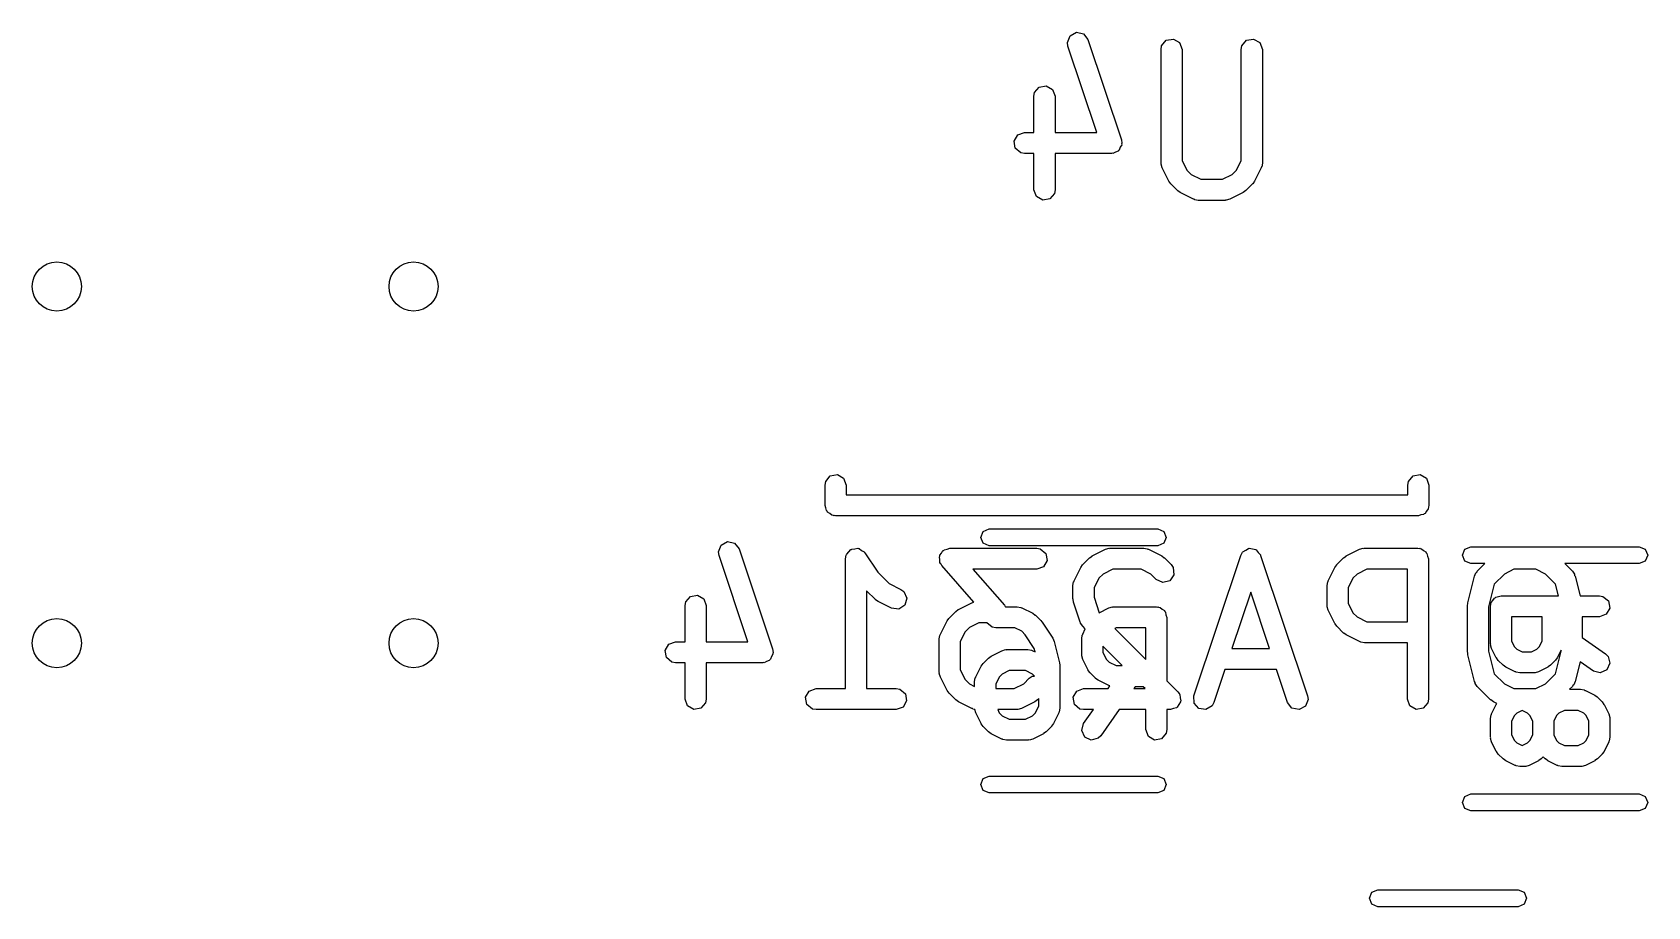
# Model space of a CAD drawing. Extents: x 1.69 to 4.61, y -2.76 to -1.24.
# Drawn here: x 1.6931 to 2.146, y -2.4489 to -2.2037 of the extents above; entities that cross this region are included whole.
import ezdxf

# ---------------------------------------------------------------- set-up
doc = ezdxf.new("R2010")
doc.units = 0
doc.header["$MEASUREMENT"] = 0
doc.layers.add('BLACK', color=7, linetype='CONTINUOUS')

msp = doc.modelspace()

# ---------------------------------------------------------------- linework, layer by layer
at = {"layer": 'BLACK', "linetype": 'CONTINUOUS'}
for p, q in [((1.9833, -2.20658), (1.98404, -2.2047)), ((1.98404, -2.2047), (1.98582, -2.20374)), ((1.98582, -2.20374), (1.9878, -2.20415)), ((1.9878, -2.20415), (1.98905, -2.20573)), ((1.98345, -2.2076), (1.9833, -2.20658)), ((1.99153, -2.23183), (1.98345, -2.2076)), ((1.98905, -2.20573), (1.99843, -2.23385)), ((2.00955, -2.20854), (2.00972, -2.20753)), ((2.00955, -2.24041), (2.00955, -2.20854)), ((2.00972, -2.20753), (2.01102, -2.20598)), ((2.01102, -2.20598), (2.01301, -2.20563)), ((2.01301, -2.20563), (2.01476, -2.20664)), ((2.01476, -2.20664), (2.01545, -2.20854)), ((2.01545, -2.20854), (2.01545, -2.23971)), ((2.03204, -2.20854), (2.03222, -2.20753)), ((2.03204, -2.23971), (2.03204, -2.20854)), ((2.03222, -2.20753), (2.03352, -2.20598)), ((2.03352, -2.20598), (2.03551, -2.20563)), ((2.03551, -2.20563), (2.03726, -2.20664)), ((2.03726, -2.20664), (2.03795, -2.20854)), ((2.03795, -2.20854), (2.03795, -2.24041)), ((1.9754, -2.2191), (1.97739, -2.21875)), ((1.97739, -2.21875), (1.97914, -2.21976)), ((1.97393, -2.22166), (1.9741, -2.22065)), ((1.97393, -2.23183), (1.97393, -2.22166)), ((1.9741, -2.22065), (1.9754, -2.2191)), ((1.97914, -2.21976), (1.97983, -2.22166)), ((1.97983, -2.22166), (1.97983, -2.23183)), ((1.96835, -2.23427), (1.96936, -2.23252)), ((1.96936, -2.23252), (1.97125, -2.23183)), ((1.97125, -2.23183), (1.97393, -2.23183)), ((1.97983, -2.23183), (1.99153, -2.23183)), ((1.9687, -2.23626), (1.96835, -2.23427)), ((1.97024, -2.23756), (1.9687, -2.23626)), ((1.99752, -2.23704), (1.99677, -2.23732)), ((1.99764, -2.23685), (1.99752, -2.23704)), ((1.99784, -2.23674), (1.99764, -2.23685)), ((1.99813, -2.23599), (1.99784, -2.23674)), ((1.99853, -2.2353), (1.99813, -2.23599)), ((1.99843, -2.23385), (1.99858, -2.23486)), ((1.99858, -2.23486), (1.99849, -2.23507)), ((1.99849, -2.23507), (1.99853, -2.2353)), ((1.97125, -2.23774), (1.97024, -2.23756)), ((1.97393, -2.23774), (1.97125, -2.23774)), ((1.97393, -2.24791), (1.97393, -2.23774)), ((1.99563, -2.23774), (1.97983, -2.23774)), ((1.97983, -2.23774), (1.97983, -2.24791)), ((1.99584, -2.23766), (1.99563, -2.23774)), ((1.99606, -2.2377), (1.99584, -2.23766)), ((1.99677, -2.23732), (1.99606, -2.2377)), ((2.00961, -2.24057), (2.00955, -2.24041)), ((2.00957, -2.24074), (2.00961, -2.24057)), ((2.00986, -2.24173), (2.00957, -2.24074)), ((2.01545, -2.23971), (2.0168, -2.24241)), ((2.03069, -2.24241), (2.03204, -2.23971)), ((2.03766, -2.24155), (2.03764, -2.24173)), ((2.03777, -2.24142), (2.03766, -2.24155)), ((2.03795, -2.24041), (2.03777, -2.24142)), ((2.01173, -2.24548), (2.00986, -2.24173)), ((2.01178, -2.24552), (2.01173, -2.24548)), ((2.01229, -2.24624), (2.01178, -2.24552)), ((2.01416, -2.24812), (2.01229, -2.24624)), ((2.0168, -2.24241), (2.018, -2.2436)), ((2.018, -2.2436), (2.0207, -2.24495)), ((2.0207, -2.24495), (2.0268, -2.24495)), ((2.0268, -2.24495), (2.0295, -2.2436)), ((2.0295, -2.2436), (2.03069, -2.24241)), ((2.03521, -2.24624), (2.03333, -2.24812)), ((2.03524, -2.24619), (2.03521, -2.24624)), ((2.03576, -2.24548), (2.03524, -2.24619)), ((2.03764, -2.24173), (2.03576, -2.24548)), ((1.97462, -2.2498), (1.97393, -2.24791)), ((1.97637, -2.25081), (1.97462, -2.2498)), ((1.97835, -2.25046), (1.97637, -2.25081)), ((1.97965, -2.24892), (1.97835, -2.25046)), ((1.97983, -2.24791), (1.97965, -2.24892)), ((2.01422, -2.24815), (2.01416, -2.24812)), ((2.01493, -2.24867), (2.01422, -2.24815)), ((2.01868, -2.25055), (2.01493, -2.24867)), ((2.01885, -2.25057), (2.01868, -2.25055)), ((2.01899, -2.25068), (2.01885, -2.25057)), ((2.02, -2.25086), (2.01899, -2.25068)), ((2.02882, -2.25055), (2.02783, -2.25084)), ((2.03257, -2.24867), (2.02882, -2.25055)), ((2.03261, -2.24863), (2.03257, -2.24867)), ((2.03333, -2.24812), (2.03261, -2.24863)), ((2.0275, -2.25086), (2.02, -2.25086)), ((2.02766, -2.2508), (2.0275, -2.25086)), ((2.02783, -2.25084), (2.02766, -2.2508)), ((1.91683, -2.32811), (1.91882, -2.32776)), ((1.91882, -2.32776), (1.92057, -2.32877)), ((2.08022, -2.32811), (2.08221, -2.32776)), ((2.08221, -2.32776), (2.08395, -2.32877)), ((1.91535, -2.33067), (1.91553, -2.32966)), ((1.91535, -2.33638), (1.91535, -2.33067)), ((1.91553, -2.32966), (1.91683, -2.32811)), ((1.92057, -2.32877), (1.92126, -2.33067)), ((1.92126, -2.33067), (1.92126, -2.33343)), ((2.07874, -2.33067), (2.07892, -2.32966)), ((2.07874, -2.33343), (2.07874, -2.33067)), ((2.07892, -2.32966), (2.08022, -2.32811)), ((2.08395, -2.32877), (2.08465, -2.33067)), ((2.08465, -2.33067), (2.08465, -2.33638)), ((1.91562, -2.3371), (1.91535, -2.33638)), ((1.92126, -2.33343), (2.07874, -2.33343)), ((2.08465, -2.33638), (2.08458, -2.33676)), ((2.08458, -2.33676), (2.0846, -2.33689)), ((1.91575, -2.33785), (1.91562, -2.3371)), ((1.91595, -2.33803), (1.91575, -2.33785)), ((1.91605, -2.33828), (1.91595, -2.33803)), ((1.91671, -2.33866), (1.91605, -2.33828)), ((1.9173, -2.33915), (1.91671, -2.33866)), ((1.91768, -2.33922), (1.9173, -2.33915)), ((1.91779, -2.33929), (1.91768, -2.33922)), ((1.91792, -2.33926), (1.91779, -2.33929)), ((1.91831, -2.33933), (1.91792, -2.33926)), ((2.08169, -2.33933), (1.91831, -2.33933)), ((2.08241, -2.33907), (2.08169, -2.33933)), ((2.08317, -2.33894), (2.08241, -2.33907)), ((2.08334, -2.33873), (2.08317, -2.33894)), ((2.08359, -2.33864), (2.08334, -2.33873)), ((2.08397, -2.33798), (2.08359, -2.33864)), ((2.08447, -2.33739), (2.08397, -2.33798)), ((2.08454, -2.337), (2.08447, -2.33739)), ((2.0846, -2.33689), (2.08454, -2.337)), ((1.95902, -2.34535), (1.95971, -2.34368)), ((1.95971, -2.34702), (1.95902, -2.34535)), ((1.95971, -2.34368), (1.96138, -2.34299)), ((1.96138, -2.34299), (2.00862, -2.34299)), ((2.00862, -2.34299), (2.01029, -2.34368)), ((2.01029, -2.34368), (2.01098, -2.34535)), ((2.01098, -2.34535), (2.01029, -2.34702)), ((1.8855, -2.34938), (1.88624, -2.3475)), ((1.88565, -2.35039), (1.8855, -2.34938)), ((1.89373, -2.37463), (1.88565, -2.35039)), ((1.88624, -2.3475), (1.88802, -2.34654)), ((1.88802, -2.34654), (1.89, -2.34694)), ((1.89, -2.34694), (1.89125, -2.34852)), ((1.89125, -2.34852), (1.90063, -2.37664)), ((1.92112, -2.35133), (1.9213, -2.35032)), ((1.9213, -2.35032), (1.92141, -2.35019)), ((1.92141, -2.35019), (1.92143, -2.35002)), ((1.92143, -2.35002), (1.92204, -2.34943)), ((1.92204, -2.34943), (1.9226, -2.34877)), ((1.9226, -2.34877), (1.92276, -2.34874)), ((1.92276, -2.34874), (1.92289, -2.34863)), ((1.92289, -2.34863), (1.92374, -2.34857)), ((1.92374, -2.34857), (1.92458, -2.34842)), ((1.92458, -2.34842), (1.92473, -2.34851)), ((1.92473, -2.34851), (1.9249, -2.3485)), ((1.9249, -2.3485), (1.92559, -2.349)), ((1.92559, -2.349), (1.92633, -2.34943)), ((1.92633, -2.34943), (1.92639, -2.34959)), ((1.92639, -2.34959), (1.92653, -2.34969)), ((1.92653, -2.34969), (1.93012, -2.35507)), ((1.94752, -2.35038), (1.94802, -2.34976)), ((1.94753, -2.35061), (1.94752, -2.35038)), ((1.94802, -2.34976), (1.94842, -2.34907)), ((1.94842, -2.34907), (1.94864, -2.34899)), ((1.94864, -2.34899), (1.94879, -2.34881)), ((1.94879, -2.34881), (1.94957, -2.34865)), ((1.94957, -2.34865), (1.95032, -2.34838)), ((1.95032, -2.34838), (1.97469, -2.34838)), ((1.96138, -2.34772), (1.95971, -2.34702)), ((2.00862, -2.34772), (1.96138, -2.34772)), ((1.97469, -2.34838), (1.9757, -2.34856)), ((1.9757, -2.34856), (1.97725, -2.34986)), ((1.97725, -2.34986), (1.9776, -2.35184)), ((1.99024, -2.35057), (1.99399, -2.34869)), ((1.99399, -2.34869), (1.99498, -2.3484)), ((1.99498, -2.3484), (1.99515, -2.34844)), ((1.99515, -2.34844), (1.99531, -2.34838)), ((1.99531, -2.34838), (2.00469, -2.34838)), ((2.00469, -2.34838), (2.0057, -2.34856)), ((2.0057, -2.34856), (2.00583, -2.34867)), ((2.00583, -2.34867), (2.00601, -2.34869)), ((2.00601, -2.34869), (2.00976, -2.35057)), ((2.01029, -2.34702), (2.00862, -2.34772)), ((2.01876, -2.38977), (2.03188, -2.3504)), ((2.03188, -2.3504), (2.03237, -2.3495)), ((2.03237, -2.3495), (2.03244, -2.34945)), ((2.03244, -2.34945), (2.03247, -2.34937)), ((2.03247, -2.34937), (2.0333, -2.34893)), ((2.0333, -2.34893), (2.03409, -2.34844)), ((2.03409, -2.34844), (2.03418, -2.34845)), ((2.03418, -2.34845), (2.03425, -2.34841)), ((2.03425, -2.34841), (2.03517, -2.3486)), ((2.03517, -2.3486), (2.03609, -2.34873)), ((2.03609, -2.34873), (2.03615, -2.3488)), ((2.03615, -2.3488), (2.03623, -2.34882)), ((2.03623, -2.34882), (2.03681, -2.34955)), ((2.03681, -2.34955), (2.03743, -2.35025)), ((2.03743, -2.35025), (2.03743, -2.35033)), ((2.03743, -2.35033), (2.03748, -2.3504)), ((2.03748, -2.3504), (2.05061, -2.38977)), ((2.06148, -2.35057), (2.06523, -2.34869)), ((2.06523, -2.34869), (2.06622, -2.3484)), ((2.06622, -2.3484), (2.06639, -2.34844)), ((2.06639, -2.34844), (2.06655, -2.34838)), ((2.06655, -2.34838), (2.08155, -2.34838)), ((2.08155, -2.34838), (2.08194, -2.34845)), ((2.08194, -2.34845), (2.08207, -2.34842)), ((2.08207, -2.34842), (2.08218, -2.34849)), ((2.08218, -2.34849), (2.08256, -2.34856)), ((2.08256, -2.34856), (2.08315, -2.34905)), ((2.08315, -2.34905), (2.08381, -2.34943)), ((2.08381, -2.34943), (2.08391, -2.34968)), ((2.08391, -2.34968), (2.08411, -2.34986)), ((2.08411, -2.34986), (2.08424, -2.35061)), ((2.09402, -2.35035), (2.09471, -2.34868)), ((2.09471, -2.35202), (2.09402, -2.35035)), ((2.09471, -2.34868), (2.09638, -2.34799)), ((2.09638, -2.34799), (2.14362, -2.34799)), ((2.14362, -2.34799), (2.14529, -2.34868)), ((2.14529, -2.34868), (2.14598, -2.35035)), ((2.14598, -2.35035), (2.14529, -2.35202)), ((1.92112, -2.38775), (1.92112, -2.35133)), ((1.94741, -2.35082), (1.94753, -2.35061)), ((1.94755, -2.3516), (1.94741, -2.35082)), ((1.94757, -2.3524), (1.94755, -2.3516)), ((1.94774, -2.35269), (1.94757, -2.3524)), ((1.94776, -2.35281), (1.94774, -2.35269)), ((1.94787, -2.3529), (1.94776, -2.35281)), ((1.9481, -2.35328), (1.94787, -2.3529)), ((1.95706, -2.36352), (1.9481, -2.35328)), ((1.97469, -2.35428), (1.95683, -2.35428)), ((1.95683, -2.35428), (1.96566, -2.36439)), ((1.97659, -2.35359), (1.97469, -2.35428)), ((1.9776, -2.35184), (1.97659, -2.35359)), ((1.98517, -2.35751), (1.98705, -2.35376)), ((1.98705, -2.35376), (1.98757, -2.35305)), ((1.98757, -2.35305), (1.9876, -2.35299)), ((1.9876, -2.35299), (1.98948, -2.35112)), ((1.98948, -2.35112), (1.9902, -2.35061)), ((1.9902, -2.35061), (1.99024, -2.35057)), ((1.99601, -2.35428), (1.99331, -2.35563)), ((2.00399, -2.35428), (1.99601, -2.35428)), ((2.00669, -2.35563), (2.00399, -2.35428)), ((2.00976, -2.35057), (2.01047, -2.35109)), ((2.01047, -2.35109), (2.01052, -2.35112)), ((2.01052, -2.35112), (2.0124, -2.35299)), ((2.0124, -2.35299), (2.01299, -2.35383)), ((2.01299, -2.35383), (2.01316, -2.35585)), ((2.05641, -2.35751), (2.05829, -2.35376)), ((2.05829, -2.35376), (2.05881, -2.35305)), ((2.05881, -2.35305), (2.05884, -2.35299)), ((2.05884, -2.35299), (2.06072, -2.35112)), ((2.06072, -2.35112), (2.06144, -2.35061)), ((2.06144, -2.35061), (2.06148, -2.35057)), ((2.06725, -2.35428), (2.06455, -2.35563)), ((2.0786, -2.35428), (2.06725, -2.35428)), ((2.0786, -2.369), (2.0786, -2.35428)), ((2.08424, -2.35061), (2.08451, -2.35133)), ((2.08451, -2.35133), (2.08451, -2.3907)), ((2.09638, -2.35272), (2.09471, -2.35202)), ((2.10036, -2.35272), (2.09638, -2.35272)), ((2.09809, -2.35513), (2.09821, -2.35487)), ((2.09821, -2.35487), (2.10036, -2.35272)), ((2.1085, -2.35428), (2.1058, -2.35563)), ((2.1146, -2.35428), (2.1085, -2.35428)), ((2.1173, -2.35563), (2.1146, -2.35428)), ((2.14362, -2.35272), (2.12273, -2.35272)), ((2.12273, -2.35272), (2.12489, -2.35487)), ((2.12489, -2.35487), (2.12547, -2.35571)), ((2.14529, -2.35202), (2.14362, -2.35272)), ((1.93012, -2.35507), (1.93332, -2.35828)), ((1.93332, -2.35828), (1.93664, -2.35994)), ((1.98486, -2.35883), (1.98504, -2.35782)), ((1.98486, -2.36258), (1.98486, -2.35883)), ((1.98504, -2.35782), (1.98515, -2.35769)), ((1.98515, -2.35769), (1.98517, -2.35751)), ((1.99212, -2.35683), (1.99077, -2.35953)), ((1.99331, -2.35563), (1.99212, -2.35683)), ((2.00822, -2.35717), (2.00669, -2.35563)), ((2.01005, -2.35802), (2.00822, -2.35717)), ((2.012, -2.3575), (2.01005, -2.35802)), ((2.01316, -2.35585), (2.012, -2.3575)), ((2.0561, -2.35883), (2.05628, -2.35782)), ((2.0561, -2.36445), (2.0561, -2.35883)), ((2.05628, -2.35782), (2.05639, -2.35769)), ((2.05639, -2.35769), (2.05641, -2.35751)), ((2.06336, -2.35683), (2.06201, -2.35953)), ((2.06455, -2.35563), (2.06336, -2.35683)), ((2.09556, -2.36374), (2.09744, -2.35624)), ((2.09744, -2.35624), (2.09785, -2.3553)), ((2.09785, -2.3553), (2.09809, -2.35513)), ((2.10297, -2.35847), (2.10138, -2.36482)), ((2.1058, -2.35563), (2.10297, -2.35847)), ((2.12013, -2.35847), (2.1173, -2.35563)), ((2.12094, -2.36171), (2.12013, -2.35847)), ((2.12547, -2.35571), (2.1255, -2.356)), ((2.1255, -2.356), (2.12566, -2.35624)), ((2.12566, -2.35624), (2.12703, -2.36171)), ((1.87612, -2.36445), (1.8763, -2.36344)), ((1.8763, -2.36344), (1.8776, -2.3619)), ((1.8776, -2.3619), (1.87959, -2.36155)), ((1.87959, -2.36155), (1.88134, -2.36256)), ((1.88134, -2.36256), (1.88203, -2.36445)), ((1.92948, -2.36279), (1.92702, -2.36033)), ((1.92702, -2.36033), (1.92702, -2.38775)), ((1.92954, -2.36282), (1.92948, -2.36279)), ((1.93025, -2.36335), (1.92954, -2.36282)), ((1.934, -2.36522), (1.93025, -2.36335)), ((1.93664, -2.35994), (1.93746, -2.36055)), ((1.93746, -2.36055), (1.93827, -2.3624)), ((1.93827, -2.3624), (1.93769, -2.36434)), ((1.95275, -2.36556), (1.9565, -2.36369)), ((1.9565, -2.36369), (1.95706, -2.36352)), ((1.98488, -2.36264), (1.98486, -2.36258)), ((1.98501, -2.36351), (1.98488, -2.36264)), ((1.98689, -2.36914), (1.98501, -2.36351)), ((1.99077, -2.35953), (1.99077, -2.3621)), ((1.99077, -2.3621), (1.99223, -2.36648)), ((2.03468, -2.36067), (2.02941, -2.3765)), ((2.03996, -2.3765), (2.03468, -2.36067)), ((2.06201, -2.35953), (2.06201, -2.36376)), ((2.06201, -2.36376), (2.06336, -2.36646)), ((2.09547, -2.36445), (2.09557, -2.36387)), ((2.09557, -2.36387), (2.09556, -2.36374)), ((2.10204, -2.36403), (2.10211, -2.36365)), ((2.10211, -2.36365), (2.1026, -2.36306)), ((2.1026, -2.36306), (2.10299, -2.3624)), ((2.10299, -2.3624), (2.10324, -2.36231)), ((2.10324, -2.36231), (2.10341, -2.3621)), ((2.10341, -2.3621), (2.10416, -2.36197)), ((2.10416, -2.36197), (2.10488, -2.36171)), ((2.10488, -2.36171), (2.12094, -2.36171)), ((2.12703, -2.36171), (2.13244, -2.36171)), ((2.13244, -2.36171), (2.13345, -2.36188)), ((2.13345, -2.36188), (2.135, -2.36318)), ((2.135, -2.36318), (2.13535, -2.36517)), ((1.87612, -2.37463), (1.87612, -2.36445)), ((1.88203, -2.36445), (1.88203, -2.37463)), ((1.93601, -2.36545), (1.934, -2.36522)), ((1.93769, -2.36434), (1.93601, -2.36545)), ((1.94955, -2.36876), (1.95008, -2.36805)), ((1.95008, -2.36805), (1.95011, -2.36799)), ((1.95011, -2.36799), (1.95198, -2.36612)), ((1.95198, -2.36612), (1.9527, -2.36561)), ((1.9527, -2.36561), (1.95275, -2.36556)), ((1.96566, -2.36439), (1.96589, -2.36476)), ((1.96589, -2.36476), (1.96595, -2.36481)), ((1.96595, -2.36481), (1.96925, -2.36481)), ((1.96925, -2.36481), (1.97026, -2.36499)), ((1.97026, -2.36499), (1.9704, -2.36511)), ((1.9704, -2.36511), (1.97057, -2.36513)), ((1.97057, -2.36513), (1.97357, -2.36663)), ((1.97357, -2.36663), (1.97428, -2.36715)), ((1.97428, -2.36715), (1.97434, -2.36718)), ((1.97434, -2.36718), (1.97584, -2.36868)), ((1.99223, -2.36648), (1.99493, -2.36513)), ((1.99493, -2.36513), (1.99591, -2.36483)), ((1.99591, -2.36483), (1.99608, -2.36488)), ((1.99608, -2.36488), (1.99625, -2.36481)), ((1.99625, -2.36481), (2.00825, -2.36481)), ((2.00825, -2.36481), (2.00863, -2.36488)), ((2.00863, -2.36488), (2.00876, -2.36486)), ((2.00876, -2.36486), (2.00887, -2.36493)), ((2.00887, -2.36493), (2.00926, -2.36499)), ((2.00926, -2.36499), (2.00984, -2.36549)), ((2.00984, -2.36549), (2.01051, -2.36587)), ((2.01051, -2.36587), (2.0106, -2.36612)), ((2.0106, -2.36612), (2.0108, -2.36629)), ((2.0108, -2.36629), (2.01094, -2.36705)), ((2.01094, -2.36705), (2.0112, -2.36777)), ((2.0112, -2.36777), (2.0112, -2.38554)), ((2.05616, -2.36462), (2.0561, -2.36445)), ((2.05612, -2.36479), (2.05616, -2.36462)), ((2.05641, -2.36578), (2.05612, -2.36479)), ((2.05829, -2.36952), (2.05641, -2.36578)), ((2.06336, -2.36646), (2.06455, -2.36765)), ((2.06455, -2.36765), (2.06725, -2.369)), ((2.09547, -2.37758), (2.09547, -2.36445)), ((2.10138, -2.36482), (2.10138, -2.37721)), ((2.10193, -2.36466), (2.102, -2.36428)), ((2.10193, -2.37516), (2.10193, -2.36466)), ((2.10198, -2.36415), (2.10204, -2.36403)), ((2.102, -2.36428), (2.10198, -2.36415)), ((2.11637, -2.36761), (2.10784, -2.36761)), ((2.10784, -2.36761), (2.10784, -2.37446)), ((2.11637, -2.37446), (2.11637, -2.36761)), ((2.13244, -2.36761), (2.12762, -2.36761)), ((2.12762, -2.36761), (2.12762, -2.37343)), ((2.13434, -2.36692), (2.13244, -2.36761)), ((2.13535, -2.36517), (2.13434, -2.36692)), ((1.94737, -2.37383), (1.94754, -2.37282)), ((1.94754, -2.37282), (1.94766, -2.37268)), ((1.94766, -2.37268), (1.94768, -2.37251)), ((1.94768, -2.37251), (1.94955, -2.36876)), ((1.95462, -2.37183), (1.95327, -2.37453)), ((1.95582, -2.37063), (1.95462, -2.37183)), ((1.95851, -2.36928), (1.95582, -2.37063)), ((1.96074, -2.36928), (1.95851, -2.36928)), ((1.96224, -2.37054), (1.96074, -2.36928)), ((1.96325, -2.37072), (1.96224, -2.37054)), ((1.96855, -2.37072), (1.96325, -2.37072)), ((1.9705, -2.37169), (1.96855, -2.37072)), ((1.97146, -2.37265), (1.9705, -2.37169)), ((1.97401, -2.37648), (1.97146, -2.37265)), ((1.97584, -2.36868), (1.9761, -2.36905)), ((1.9761, -2.36905), (1.97621, -2.36913)), ((1.97621, -2.36913), (1.97921, -2.37363)), ((1.987, -2.36928), (1.98689, -2.36914)), ((1.98701, -2.36945), (1.987, -2.36928)), ((1.9876, -2.37029), (1.98701, -2.36945)), ((1.9873, -2.37377), (1.98747, -2.37276)), ((1.98747, -2.37276), (1.98759, -2.37262)), ((1.98759, -2.37262), (1.98761, -2.37245)), ((1.98832, -2.37102), (1.9876, -2.37029)), ((1.98761, -2.37245), (1.98832, -2.37102)), ((1.99695, -2.37072), (1.99657, -2.37091)), ((1.99657, -2.37091), (2.00529, -2.37963)), ((2.00529, -2.37072), (1.99695, -2.37072)), ((2.00529, -2.37963), (2.00529, -2.37072)), ((2.05834, -2.36957), (2.05829, -2.36952)), ((2.05884, -2.37029), (2.05834, -2.36957)), ((2.06072, -2.37217), (2.05884, -2.37029)), ((2.06078, -2.37219), (2.06072, -2.37217)), ((2.06148, -2.37272), (2.06078, -2.37219)), ((2.06523, -2.37459), (2.06148, -2.37272)), ((2.06725, -2.369), (2.0786, -2.369)), ((1.87055, -2.37707), (1.87156, -2.37532)), ((1.8709, -2.37905), (1.87055, -2.37707)), ((1.87156, -2.37532), (1.87345, -2.37463)), ((1.87345, -2.37463), (1.87612, -2.37463)), ((1.88203, -2.37463), (1.89373, -2.37463)), ((1.90063, -2.37664), (1.90078, -2.37766)), ((1.94737, -2.3832), (1.94737, -2.37383)), ((1.95327, -2.37453), (1.95327, -2.38251)), ((1.96193, -2.37862), (1.96493, -2.37712)), ((1.96493, -2.37712), (1.96591, -2.37683)), ((1.96591, -2.37683), (1.96609, -2.37687)), ((1.96609, -2.37687), (1.96625, -2.37681)), ((1.96625, -2.37681), (1.97225, -2.37681)), ((1.97225, -2.37681), (1.97326, -2.37699)), ((1.97326, -2.37699), (1.9734, -2.3771)), ((1.9734, -2.3771), (1.97357, -2.37712)), ((1.97357, -2.37712), (1.97426, -2.37747)), ((1.97426, -2.37747), (1.97401, -2.37648)), ((1.97921, -2.37363), (1.97961, -2.37454)), ((1.97961, -2.37454), (1.97962, -2.37455)), ((1.97962, -2.37455), (1.98112, -2.38055)), ((1.9873, -2.37827), (1.9873, -2.37377)), ((1.99862, -2.38131), (1.9932, -2.37589)), ((1.9932, -2.37589), (1.9932, -2.37757)), ((1.9932, -2.37757), (1.99418, -2.37952)), ((2.02941, -2.3765), (2.03996, -2.3765)), ((2.06541, -2.37462), (2.06523, -2.37459)), ((2.06554, -2.37473), (2.06541, -2.37462)), ((2.06655, -2.37491), (2.06554, -2.37473)), ((2.0786, -2.37491), (2.06655, -2.37491)), ((2.0786, -2.3907), (2.0786, -2.37491)), ((2.09552, -2.37771), (2.09547, -2.37758)), ((2.10138, -2.37721), (2.10297, -2.38357)), ((2.10199, -2.37532), (2.10193, -2.37516)), ((2.10195, -2.3755), (2.10199, -2.37532)), ((2.10224, -2.37648), (2.10195, -2.3755)), ((2.10355, -2.3791), (2.10224, -2.37648)), ((2.10784, -2.37446), (2.10862, -2.37603)), ((2.10862, -2.37603), (2.10926, -2.37667)), ((2.10926, -2.37667), (2.11083, -2.37745)), ((2.11083, -2.37745), (2.11337, -2.37745)), ((2.11337, -2.37745), (2.11495, -2.37667)), ((2.11495, -2.37667), (2.11558, -2.37603)), ((2.11558, -2.37603), (2.11637, -2.37446)), ((2.12013, -2.38357), (2.12172, -2.37721)), ((2.12172, -2.37696), (2.12065, -2.3791)), ((2.12172, -2.37721), (2.12172, -2.37696)), ((2.12762, -2.37343), (2.13414, -2.37799)), ((1.87244, -2.38035), (1.8709, -2.37905)), ((1.87345, -2.38053), (1.87244, -2.38035)), ((1.87612, -2.38053), (1.87345, -2.38053)), ((1.87612, -2.3907), (1.87612, -2.38053)), ((1.89783, -2.38053), (1.88203, -2.38053)), ((1.88203, -2.38053), (1.88203, -2.3907)), ((1.89804, -2.38045), (1.89783, -2.38053)), ((1.89826, -2.3805), (1.89804, -2.38045)), ((1.89897, -2.38012), (1.89826, -2.3805)), ((1.89972, -2.37984), (1.89897, -2.38012)), ((1.89984, -2.37964), (1.89972, -2.37984)), ((1.90003, -2.37954), (1.89984, -2.37964)), ((1.90033, -2.37879), (1.90003, -2.37954)), ((1.90073, -2.37809), (1.90033, -2.37879)), ((1.90078, -2.37766), (1.90069, -2.37787)), ((1.90069, -2.37787), (1.90073, -2.37809)), ((1.95761, -2.38444), (1.95911, -2.38145)), ((1.95911, -2.38145), (1.95964, -2.38074)), ((1.95964, -2.38074), (1.95966, -2.38068)), ((1.95966, -2.38068), (1.96116, -2.37918)), ((1.96116, -2.37918), (1.96189, -2.37867)), ((1.96189, -2.37867), (1.96193, -2.37862)), ((1.98112, -2.38055), (1.98116, -2.38114)), ((1.98116, -2.38114), (1.9812, -2.38127)), ((1.9812, -2.38127), (1.9812, -2.39326)), ((1.98736, -2.37843), (1.9873, -2.37827)), ((1.98732, -2.3786), (1.98736, -2.37843)), ((1.98761, -2.37959), (1.98732, -2.3786)), ((1.98911, -2.38259), (1.98761, -2.37959)), ((1.99418, -2.37952), (1.995, -2.38034)), ((1.995, -2.38034), (1.99695, -2.38131)), ((1.99695, -2.38131), (1.99862, -2.38131)), ((2.09556, -2.37829), (2.09552, -2.37771)), ((2.09744, -2.38579), (2.09556, -2.37829)), ((2.1036, -2.37915), (2.10355, -2.3791)), ((2.10411, -2.37987), (2.1036, -2.37915)), ((2.10542, -2.38118), (2.10411, -2.37987)), ((2.10548, -2.38121), (2.10542, -2.38118)), ((2.10619, -2.38174), (2.10548, -2.38121)), ((2.10881, -2.38305), (2.10619, -2.38174)), ((2.11801, -2.38174), (2.11539, -2.38305)), ((2.11806, -2.38169), (2.11801, -2.38174)), ((2.11878, -2.38118), (2.11806, -2.38169)), ((2.12009, -2.37987), (2.11878, -2.38118)), ((2.12012, -2.37981), (2.12009, -2.37987)), ((2.12065, -2.3791), (2.12012, -2.37981)), ((2.12705, -2.38024), (2.12566, -2.38579)), ((2.13075, -2.38283), (2.12705, -2.38024)), ((2.13414, -2.37799), (2.13486, -2.37871)), ((2.13538, -2.38066), (2.13453, -2.38249)), ((2.13486, -2.37871), (2.13538, -2.38066)), ((1.94743, -2.38337), (1.94737, -2.3832)), ((1.94739, -2.38354), (1.94743, -2.38337)), ((1.94768, -2.38452), (1.94739, -2.38354)), ((1.94955, -2.38827), (1.94768, -2.38452)), ((1.95327, -2.38251), (1.95462, -2.3852)), ((1.95462, -2.3852), (1.95582, -2.3864)), ((1.95582, -2.3864), (1.9573, -2.38714)), ((1.9573, -2.38577), (1.95748, -2.38476)), ((1.9573, -2.38714), (1.9573, -2.38577)), ((1.95748, -2.38476), (1.95759, -2.38462)), ((1.95759, -2.38462), (1.95761, -2.38444)), ((1.96418, -2.38451), (1.96321, -2.38646)), ((1.96321, -2.38646), (1.96321, -2.38775)), ((1.965, -2.38369), (1.96418, -2.38451)), ((1.96695, -2.38272), (1.965, -2.38369)), ((1.97155, -2.38272), (1.96695, -2.38272)), ((1.96837, -2.38775), (1.97107, -2.3864)), ((1.97107, -2.3864), (1.9726, -2.38486)), ((1.9735, -2.38369), (1.97155, -2.38272)), ((1.9726, -2.38486), (1.97344, -2.38428)), ((1.97344, -2.38428), (1.97403, -2.38422)), ((1.97403, -2.38422), (1.9735, -2.38369)), ((1.98915, -2.38263), (1.98911, -2.38259)), ((1.98966, -2.38335), (1.98915, -2.38263)), ((1.99116, -2.38485), (1.98966, -2.38335)), ((1.99122, -2.38488), (1.99116, -2.38485)), ((1.99193, -2.38541), (1.99122, -2.38488)), ((1.99493, -2.38691), (1.99193, -2.38541)), ((2.0112, -2.38554), (2.01427, -2.38861)), ((2.02744, -2.38241), (2.02436, -2.39164)), ((2.04193, -2.38241), (2.02744, -2.38241)), ((2.04501, -2.39164), (2.04193, -2.38241)), ((2.0976, -2.38603), (2.09744, -2.38579)), ((2.09762, -2.38633), (2.0976, -2.38603)), ((2.09821, -2.38717), (2.09762, -2.38633)), ((2.10297, -2.38357), (2.1058, -2.3864)), ((2.1058, -2.3864), (2.1085, -2.38775)), ((2.10899, -2.38307), (2.10881, -2.38305)), ((2.10912, -2.38318), (2.10899, -2.38307)), ((2.11013, -2.38336), (2.10912, -2.38318)), ((2.11407, -2.38336), (2.11013, -2.38336)), ((2.11424, -2.3833), (2.11407, -2.38336)), ((2.11441, -2.38334), (2.11424, -2.3833)), ((2.11539, -2.38305), (2.11441, -2.38334)), ((2.1146, -2.38775), (2.1173, -2.3864)), ((2.1173, -2.3864), (2.12013, -2.38357)), ((2.12566, -2.38579), (2.12524, -2.38673)), ((2.1327, -2.38335), (2.13075, -2.38283)), ((2.13453, -2.38249), (2.1327, -2.38335)), ((1.87682, -2.3926), (1.87612, -2.3907)), ((1.88203, -2.3907), (1.88185, -2.39171)), ((1.90992, -2.39019), (1.91093, -2.38844)), ((1.91027, -2.39218), (1.90992, -2.39019)), ((1.91093, -2.38844), (1.91282, -2.38775)), ((1.91282, -2.38775), (1.92112, -2.38775)), ((1.92702, -2.38775), (1.93532, -2.38775)), ((1.93532, -2.38775), (1.93633, -2.38793)), ((1.93633, -2.38793), (1.93788, -2.38923)), ((1.93788, -2.38923), (1.93823, -2.39121)), ((1.9496, -2.38832), (1.94955, -2.38827)), ((1.95011, -2.38904), (1.9496, -2.38832)), ((1.95198, -2.39091), (1.95011, -2.38904)), ((1.95204, -2.39094), (1.95198, -2.39091)), ((1.95275, -2.39147), (1.95204, -2.39094)), ((1.96321, -2.38775), (1.96837, -2.38775)), ((1.9749, -2.39091), (1.97418, -2.39142)), ((1.9753, -2.39052), (1.9749, -2.39091)), ((1.9753, -2.39257), (1.9753, -2.39052)), ((1.98491, -2.39019), (1.98592, -2.38844)), ((1.98526, -2.39218), (1.98491, -2.39019)), ((1.98592, -2.38844), (1.98781, -2.38775)), ((1.98781, -2.38775), (1.99471, -2.38775)), ((1.99471, -2.38775), (1.99522, -2.38702)), ((1.9951, -2.38693), (1.99493, -2.38691)), ((1.99522, -2.38702), (1.9951, -2.38693)), ((2.00229, -2.38722), (2.00191, -2.38775)), ((2.00191, -2.38775), (2.00506, -2.38775)), ((2.00453, -2.38722), (2.00229, -2.38722)), ((2.00506, -2.38775), (2.00453, -2.38722)), ((2.01427, -2.38861), (2.01464, -2.38914)), ((2.01464, -2.38914), (2.01474, -2.38923)), ((2.01474, -2.38923), (2.01476, -2.3893)), ((2.01476, -2.3893), (2.01486, -2.38945)), ((2.01486, -2.38945), (2.01494, -2.39034)), ((2.01494, -2.39034), (2.01509, -2.39121)), ((2.01881, -2.39179), (2.01876, -2.38977)), ((2.05076, -2.39078), (2.05002, -2.39266)), ((2.05061, -2.38977), (2.05076, -2.39078)), ((2.07929, -2.3926), (2.0786, -2.3907)), ((2.08451, -2.3907), (2.08433, -2.39171)), ((2.10196, -2.39091), (2.09821, -2.38717)), ((2.10202, -2.39094), (2.10196, -2.39091)), ((2.10273, -2.39147), (2.10202, -2.39094)), ((2.1085, -2.38775), (2.1146, -2.38775)), ((2.12489, -2.38717), (2.1241, -2.38795)), ((2.1241, -2.38795), (2.12719, -2.38795)), ((2.12501, -2.3869), (2.12489, -2.38717)), ((2.12524, -2.38673), (2.12501, -2.3869)), ((2.12719, -2.38795), (2.1282, -2.38813)), ((2.1282, -2.38813), (2.12834, -2.38824)), ((2.12834, -2.38824), (2.12851, -2.38826)), ((2.12851, -2.38826), (2.13114, -2.38958)), ((2.13114, -2.38958), (2.13185, -2.3901)), ((2.13185, -2.3901), (2.13191, -2.39013)), ((2.13191, -2.39013), (2.13322, -2.39144)), ((1.87856, -2.39361), (1.87682, -2.3926)), ((1.88055, -2.39326), (1.87856, -2.39361)), ((1.88185, -2.39171), (1.88055, -2.39326)), ((1.91181, -2.39348), (1.91027, -2.39218)), ((1.91282, -2.39365), (1.91181, -2.39348)), ((1.93532, -2.39365), (1.91282, -2.39365)), ((1.93722, -2.39296), (1.93532, -2.39365)), ((1.93823, -2.39121), (1.93722, -2.39296)), ((1.9565, -2.39334), (1.95275, -2.39147)), ((1.95667, -2.39336), (1.9565, -2.39334)), ((1.95681, -2.39348), (1.95667, -2.39336)), ((1.95733, -2.39357), (1.95681, -2.39348)), ((1.95732, -2.3936), (1.95733, -2.39357)), ((1.95761, -2.39458), (1.95732, -2.3936)), ((1.95911, -2.39758), (1.95761, -2.39458)), ((1.96907, -2.39365), (1.96375, -2.39365)), ((1.96375, -2.39365), (1.96418, -2.39451)), ((1.96418, -2.39451), (1.965, -2.39534)), ((1.965, -2.39534), (1.96695, -2.39631)), ((1.96923, -2.39359), (1.96907, -2.39365)), ((1.9694, -2.39363), (1.96923, -2.39359)), ((1.97039, -2.39334), (1.9694, -2.39363)), ((1.97414, -2.39147), (1.97039, -2.39334)), ((1.97155, -2.39631), (1.9735, -2.39534)), ((1.9735, -2.39534), (1.97432, -2.39451)), ((1.97418, -2.39142), (1.97414, -2.39147)), ((1.97432, -2.39451), (1.9753, -2.39257)), ((1.98089, -2.39458), (1.97939, -2.39758)), ((1.98091, -2.39441), (1.98089, -2.39458)), ((1.98103, -2.39427), (1.98091, -2.39441)), ((1.9812, -2.39326), (1.98103, -2.39427)), ((1.9868, -2.39348), (1.98526, -2.39218)), ((1.98781, -2.39365), (1.9868, -2.39348)), ((1.99057, -2.39365), (1.98781, -2.39365)), ((1.98783, -2.39757), (1.99057, -2.39365)), ((1.99778, -2.39365), (1.99267, -2.40096)), ((2.00529, -2.39365), (1.99778, -2.39365)), ((2.00529, -2.39926), (2.00529, -2.39365)), ((2.01219, -2.39365), (2.0112, -2.39365)), ((2.0112, -2.39365), (2.0112, -2.39926)), ((2.01302, -2.39335), (2.01219, -2.39365)), ((2.01388, -2.39312), (2.01302, -2.39335)), ((2.01396, -2.39301), (2.01388, -2.39312)), ((2.01408, -2.39296), (2.01396, -2.39301)), ((2.01453, -2.39219), (2.01408, -2.39296)), ((2.01504, -2.39147), (2.01453, -2.39219)), ((2.01509, -2.39121), (2.01503, -2.39133)), ((2.01503, -2.39133), (2.01504, -2.39147)), ((2.02015, -2.3933), (2.01881, -2.39179)), ((2.02215, -2.39359), (2.02015, -2.3933)), ((2.02387, -2.39254), (2.02215, -2.39359)), ((2.02436, -2.39164), (2.02387, -2.39254)), ((2.04626, -2.39322), (2.04501, -2.39164)), ((2.04824, -2.39362), (2.04626, -2.39322)), ((2.05002, -2.39266), (2.04824, -2.39362)), ((2.08104, -2.39361), (2.07929, -2.3926)), ((2.08303, -2.39326), (2.08104, -2.39361)), ((2.08433, -2.39171), (2.08303, -2.39326)), ((2.10193, -2.39615), (2.10211, -2.39514)), ((2.10211, -2.39514), (2.10222, -2.39501)), ((2.10222, -2.39501), (2.10224, -2.39483)), ((2.10224, -2.39483), (2.10355, -2.39221)), ((2.10373, -2.39197), (2.10273, -2.39147)), ((2.10355, -2.39221), (2.10373, -2.39197)), ((2.10862, -2.39528), (2.10784, -2.39685)), ((2.10926, -2.39464), (2.10862, -2.39528)), ((2.11079, -2.39388), (2.10926, -2.39464)), ((2.11232, -2.39464), (2.11079, -2.39388)), ((2.11296, -2.39528), (2.11232, -2.39464)), ((2.11374, -2.39685), (2.11296, -2.39528)), ((2.12043, -2.39528), (2.11965, -2.39685)), ((2.12107, -2.39464), (2.12043, -2.39528)), ((2.12264, -2.39386), (2.12107, -2.39464)), ((2.1265, -2.39386), (2.12264, -2.39386)), ((2.12807, -2.39464), (2.1265, -2.39386)), ((2.1287, -2.39528), (2.12807, -2.39464)), ((2.12949, -2.39685), (2.1287, -2.39528)), ((2.13322, -2.39144), (2.13372, -2.39217)), ((2.13372, -2.39217), (2.13377, -2.39221)), ((2.13377, -2.39221), (2.13508, -2.39483)), ((2.13508, -2.39483), (2.13538, -2.39582)), ((1.95916, -2.39763), (1.95911, -2.39758)), ((1.95966, -2.39835), (1.95916, -2.39763)), ((1.96116, -2.39985), (1.95966, -2.39835)), ((1.96122, -2.39988), (1.96116, -2.39985)), ((1.96193, -2.4004), (1.96122, -2.39988)), ((1.96695, -2.39631), (1.97155, -2.39631)), ((1.97734, -2.39985), (1.97662, -2.40036)), ((1.97884, -2.39835), (1.97734, -2.39985)), ((1.97887, -2.39829), (1.97884, -2.39835)), ((1.97939, -2.39758), (1.97887, -2.39829)), ((1.98731, -2.39952), (1.98783, -2.39757)), ((1.98816, -2.40135), (1.98731, -2.39952)), ((2.00599, -2.40116), (2.00529, -2.39926)), ((2.0112, -2.39926), (2.01102, -2.40027)), ((2.10193, -2.4014), (2.10193, -2.39615)), ((2.10784, -2.39685), (2.10784, -2.40071)), ((2.11374, -2.40071), (2.11374, -2.39685)), ((2.11965, -2.39685), (2.11965, -2.40071)), ((2.12949, -2.40071), (2.12949, -2.39685)), ((2.13538, -2.39582), (2.13533, -2.39599)), ((2.13533, -2.39599), (2.13539, -2.39615)), ((2.13539, -2.39615), (2.13539, -2.4014)), ((1.96493, -2.4019), (1.96193, -2.4004)), ((1.96511, -2.40192), (1.96493, -2.4019)), ((1.96524, -2.40204), (1.96511, -2.40192)), ((1.96625, -2.40222), (1.96524, -2.40204)), ((1.97225, -2.40222), (1.96625, -2.40222)), ((1.97242, -2.40216), (1.97225, -2.40222)), ((1.97259, -2.4022), (1.97242, -2.40216)), ((1.97357, -2.4019), (1.97259, -2.4022)), ((1.97657, -2.4004), (1.97357, -2.4019)), ((1.97662, -2.40036), (1.97657, -2.4004)), ((1.98999, -2.40221), (1.98816, -2.40135)), ((1.99194, -2.40168), (1.98999, -2.40221)), ((1.99267, -2.40096), (1.99194, -2.40168)), ((2.00773, -2.40217), (2.00599, -2.40116)), ((2.00972, -2.40182), (2.00773, -2.40217)), ((2.01102, -2.40027), (2.00972, -2.40182)), ((2.10199, -2.40157), (2.10193, -2.4014)), ((2.10195, -2.40174), (2.10199, -2.40157)), ((2.10224, -2.40272), (2.10195, -2.40174)), ((2.10355, -2.40535), (2.10224, -2.40272)), ((2.10784, -2.40071), (2.10862, -2.40228)), ((2.10862, -2.40228), (2.10926, -2.40291)), ((2.10926, -2.40291), (2.11079, -2.40368)), ((2.11079, -2.40368), (2.11232, -2.40291)), ((2.11232, -2.40291), (2.11296, -2.40228)), ((2.11296, -2.40228), (2.11374, -2.40071)), ((2.11965, -2.40071), (2.12043, -2.40228)), ((2.12043, -2.40228), (2.12107, -2.40291)), ((2.12107, -2.40291), (2.12264, -2.4037)), ((2.12264, -2.4037), (2.1265, -2.4037)), ((2.1265, -2.4037), (2.12807, -2.40291)), ((2.12807, -2.40291), (2.1287, -2.40228)), ((2.1287, -2.40228), (2.12949, -2.40071)), ((2.13508, -2.40272), (2.13377, -2.40535)), ((2.1351, -2.40255), (2.13508, -2.40272)), ((2.13522, -2.40241), (2.1351, -2.40255)), ((2.13539, -2.4014), (2.13522, -2.40241)), ((2.1036, -2.40539), (2.10355, -2.40535)), ((2.10411, -2.40612), (2.1036, -2.40539)), ((2.10542, -2.40743), (2.10411, -2.40612)), ((2.10548, -2.40746), (2.10542, -2.40743)), ((2.10619, -2.40798), (2.10548, -2.40746)), ((2.10881, -2.40929), (2.10619, -2.40798)), ((2.11539, -2.40798), (2.11277, -2.40929)), ((2.11543, -2.40794), (2.11539, -2.40798)), ((2.11616, -2.40743), (2.11543, -2.40794)), ((2.11669, -2.40689), (2.11616, -2.40743)), ((2.11723, -2.40743), (2.11669, -2.40689)), ((2.11729, -2.40746), (2.11723, -2.40743)), ((2.118, -2.40798), (2.11729, -2.40746)), ((2.12062, -2.40929), (2.118, -2.40798)), ((2.13114, -2.40798), (2.12851, -2.40929)), ((2.13118, -2.40794), (2.13114, -2.40798)), ((2.13191, -2.40743), (2.13118, -2.40794)), ((2.13322, -2.40612), (2.13191, -2.40743)), ((2.13325, -2.40606), (2.13322, -2.40612)), ((2.13377, -2.40535), (2.13325, -2.40606)), ((1.95902, -2.41465), (1.95971, -2.41298)), ((1.95971, -2.41298), (1.96138, -2.41228)), ((1.96138, -2.41228), (2.00862, -2.41228)), ((2.00862, -2.41228), (2.01029, -2.41298)), ((2.01029, -2.41298), (2.01098, -2.41465)), ((2.10899, -2.40931), (2.10881, -2.40929)), ((2.10912, -2.40943), (2.10899, -2.40931)), ((2.11013, -2.40961), (2.10912, -2.40943)), ((2.11144, -2.40961), (2.11013, -2.40961)), ((2.11161, -2.40955), (2.11144, -2.40961)), ((2.11178, -2.40959), (2.11161, -2.40955)), ((2.11277, -2.40929), (2.11178, -2.40959)), ((2.1208, -2.40931), (2.12062, -2.40929)), ((2.12093, -2.40943), (2.1208, -2.40931)), ((2.12194, -2.40961), (2.12093, -2.40943)), ((2.12719, -2.40961), (2.12194, -2.40961)), ((2.12736, -2.40955), (2.12719, -2.40961)), ((2.12753, -2.40959), (2.12736, -2.40955)), ((2.12851, -2.40929), (2.12753, -2.40959)), ((1.95971, -2.41632), (1.95902, -2.41465)), ((1.96138, -2.41701), (1.95971, -2.41632)), ((2.00862, -2.41701), (1.96138, -2.41701)), ((2.01029, -2.41632), (2.00862, -2.41701)), ((2.01098, -2.41465), (2.01029, -2.41632)), ((2.09402, -2.41965), (2.09471, -2.41798)), ((2.09471, -2.41798), (2.09638, -2.41728)), ((2.09638, -2.41728), (2.14362, -2.41728)), ((2.14362, -2.41728), (2.14529, -2.41798)), ((2.14529, -2.41798), (2.14598, -2.41965)), ((2.09471, -2.42132), (2.09402, -2.41965)), ((2.09638, -2.42201), (2.09471, -2.42132)), ((2.14362, -2.42201), (2.09638, -2.42201)), ((2.14529, -2.42132), (2.14362, -2.42201)), ((2.14598, -2.41965), (2.14529, -2.42132)), ((2.06795, -2.44654), (2.06864, -2.44487)), ((2.06864, -2.44487), (2.07031, -2.44417)), ((2.07031, -2.44417), (2.10969, -2.44417)), ((2.10969, -2.44417), (2.11136, -2.44487)), ((2.11136, -2.44487), (2.11205, -2.44654)), ((2.06864, -2.44821), (2.06795, -2.44654)), ((2.07031, -2.4489), (2.06864, -2.44821)), ((2.10969, -2.4489), (2.07031, -2.4489)), ((2.11136, -2.44821), (2.10969, -2.4489)), ((2.11205, -2.44654), (2.11136, -2.44821))]:
    msp.add_line(p, q, dxfattribs=at)
at = {"layer": 'BLACK'}
for centre in [(1.7, -2.275), (1.8, -2.275), (1.7, -2.375), (1.8, -2.375)]:
    msp.add_circle(centre, 0.00689, dxfattribs=at)

doc.saveas('drawing.dxf')
